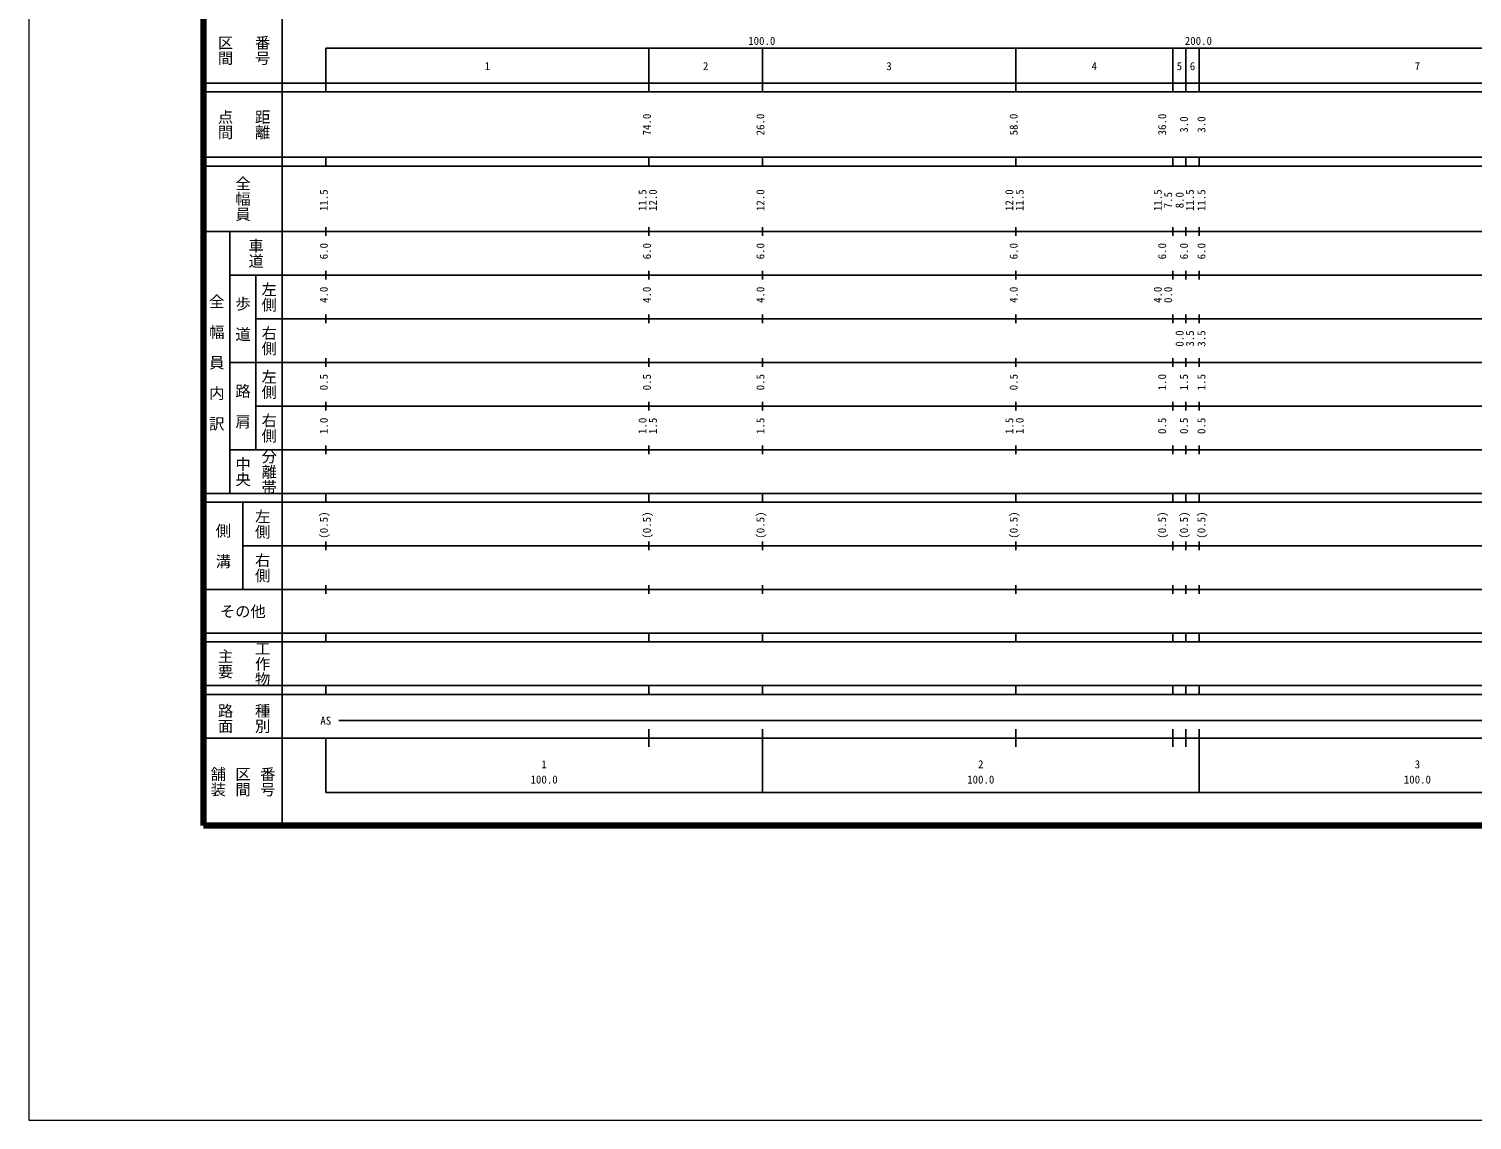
# Model space of a CAD drawing. Units: millimetres on the paper, enlarged 1000 times. Extents: x 0 to 700000, y -47500 to 447500.
# Drawn here: x 0 to 330536, y -47500 to 202409 of the extents above; entities that cross this region are included whole.
import ezdxf
from ezdxf.enums import TextEntityAlignment as Align

# ---------------------------------------------------------------- set-up
doc = ezdxf.new("R2010")
doc.units = ezdxf.units.MM
doc.header["$LTSCALE"] = 1000
for name, color, linetype, lineweight in [('M-TTL-BAND', 7, 'Continuous', 25), ('S-TTL', 7, 'Continuous', 25), ('作業レイヤ1', 7, 'Continuous', 13)]:
    doc.layers.add(name, color=color, linetype=linetype, lineweight=lineweight)
doc.styles.add('@ＭＳ ゴシック', font='')
doc.styles.add('ＭＳ ゴシック', font='')
doc.styles.get('@ＭＳ ゴシック').set_extended_font_data('@MS Gothic')
doc.styles.get('ＭＳ ゴシック').set_extended_font_data('MS Gothic')

msp = doc.modelspace()

# ---------------------------------------------------------------- linework, layer by layer
at = {"layer": 'M-TTL-BAND'}
for p, q in [((58000, 370000), (58000, 20000)), ((68000, 198000), (579000, 198000)), ((68000, 198000), (68000, 188000)), ((142000, 188000), (142000, 198000)), ((168000, 188000), (168000, 198000)), ((226000, 188000), (226000, 198000)), ((262000, 188000), (262000, 198000)), ((265000, 188000), (265000, 198000)), ((268000, 188000), (268000, 198000)), ((40000, 190000), (579000, 190000)), ((40000, 188000), (579000, 188000)), ((40000, 173000), (579000, 173000)), ((68000, 171000), (68000, 173000)), ((142000, 171000), (142000, 173000)), ((168000, 171000), (168000, 173000)), ((226000, 171000), (226000, 173000)), ((262000, 171000), (262000, 173000)), ((265000, 171000), (265000, 173000)), ((268000, 171000), (268000, 173000)), ((40000, 171000), (579000, 171000)), ((40000, 156000), (579000, 156000)), ((46000, 96000), (46000, 156000)), ((68000, 155000), (68000, 157000)), ((142000, 155000), (142000, 157000)), ((168000, 155000), (168000, 157000)), ((226000, 155000), (226000, 157000)), ((262000, 155000), (262000, 157000)), ((265000, 155000), (265000, 157000)), ((268000, 155000), (268000, 157000)), ((46000, 146000), (579000, 146000)), ((52000, 146000), (52000, 106000)), ((68000, 145000), (68000, 147000)), ((142000, 145000), (142000, 147000)), ((168000, 145000), (168000, 147000)), ((226000, 145000), (226000, 147000)), ((262000, 145000), (262000, 147000)), ((265000, 145000), (265000, 147000)), ((268000, 145000), (268000, 147000)), ((52000, 136000), (579000, 136000)), ((68000, 135000), (68000, 137000)), ((142000, 135000), (142000, 137000)), ((168000, 135000), (168000, 137000)), ((226000, 135000), (226000, 137000)), ((262000, 135000), (262000, 137000)), ((265000, 135000), (265000, 137000)), ((268000, 135000), (268000, 137000)), ((46000, 126000), (579000, 126000)), ((68000, 125000), (68000, 127000)), ((142000, 125000), (142000, 127000)), ((168000, 125000), (168000, 127000)), ((226000, 125000), (226000, 127000)), ((262000, 125000), (262000, 127000)), ((265000, 125000), (265000, 127000)), ((268000, 125000), (268000, 127000)), ((52000, 116000), (579000, 116000)), ((68000, 115000), (68000, 117000)), ((142000, 115000), (142000, 117000)), ((168000, 115000), (168000, 117000)), ((226000, 115000), (226000, 117000)), ((262000, 115000), (262000, 117000)), ((265000, 115000), (265000, 117000)), ((268000, 115000), (268000, 117000)), ((46000, 106000), (579000, 106000)), ((68000, 105000), (68000, 107000)), ((142000, 105000), (142000, 107000)), ((168000, 105000), (168000, 107000)), ((226000, 105000), (226000, 107000)), ((262000, 105000), (262000, 107000)), ((265000, 105000), (265000, 107000)), ((268000, 105000), (268000, 107000)), ((40000, 96000), (579000, 96000)), ((68000, 94000), (68000, 96000)), ((142000, 94000), (142000, 96000)), ((168000, 94000), (168000, 96000)), ((226000, 94000), (226000, 96000)), ((262000, 94000), (262000, 96000)), ((265000, 94000), (265000, 96000)), ((268000, 94000), (268000, 96000)), ((40000, 94000), (579000, 94000)), ((49000, 94000), (49000, 74000)), ((49000, 84000), (579000, 84000)), ((68000, 83000), (68000, 85000)), ((142000, 83000), (142000, 85000)), ((168000, 83000), (168000, 85000)), ((226000, 83000), (226000, 85000)), ((262000, 83000), (262000, 85000)), ((265000, 83000), (265000, 85000)), ((268000, 83000), (268000, 85000)), ((40000, 74000), (579000, 74000)), ((68000, 73000), (68000, 75000)), ((142000, 73000), (142000, 75000)), ((168000, 73000), (168000, 75000)), ((226000, 73000), (226000, 75000)), ((262000, 73000), (262000, 75000)), ((265000, 73000), (265000, 75000)), ((268000, 73000), (268000, 75000)), ((40000, 64000), (579000, 64000)), ((68000, 62000), (68000, 64000)), ((142000, 62000), (142000, 64000)), ((168000, 62000), (168000, 64000)), ((226000, 62000), (226000, 64000)), ((262000, 62000), (262000, 64000)), ((265000, 62000), (265000, 64000)), ((268000, 62000), (268000, 64000)), ((40000, 62000), (579000, 62000)), ((40000, 52000), (579000, 52000)), ((40000, 50000), (579000, 50000)), ((68000, 50000), (68000, 52000)), ((142000, 50000), (142000, 52000)), ((168000, 50000), (168000, 52000)), ((226000, 50000), (226000, 52000)), ((262000, 50000), (262000, 52000)), ((265000, 50000), (265000, 52000)), ((268000, 50000), (268000, 52000)), ((71000, 44000), (565000, 44000)), ((40000, 40000), (579000, 40000)), ((68000, 40000), (68000, 27500)), ((142000, 38000), (142000, 42000)), ((168000, 27500), (168000, 42000)), ((226000, 38000), (226000, 42000)), ((262000, 38000), (262000, 42000)), ((265000, 38000), (265000, 42000)), ((268000, 27500), (268000, 42000)), ((68000, 27500), (579000, 27500))]:
    msp.add_line(p, q, dxfattribs=at)
at = {"layer": 'S-TTL', "color": 2, "lineweight": 140}
for p, q in [((40000, 380000), (40000, 20000)), ((40000, 20000), (680000, 20000))]:
    msp.add_line(p, q, dxfattribs=at)
at = {"layer": '作業レイヤ1'}
msp.add_lwpolyline([(0, -47500), (700000, -47500), (700000, 447500), (0, 447500)], close=True, dxfattribs=at)

# ---------------------------------------------------------------- texts
at = {"layer": 'M-TTL-BAND', "style": '@ＭＳ ゴシック'}
for s, p in [('区間', (45000, 197500)), ('番号', (53500, 197500)), ('点間', (45000, 180500)), ('距離', (53500, 180500)), ('全幅員', (49000, 163500)), ('車道', (52000, 151000)), ('左側', (55000, 141000)), ('全\u3000幅\u3000員\u3000内\u3000訳', (43000, 126000)), ('歩\u3000道', (49000, 136000)), ('右側', (55000, 131000)), ('左側', (55000, 121000)), ('路\u3000肩', (49000, 116000)), ('右側', (55000, 111000)), ('分離帯', (55000, 101000)), ('中央', (49000, 101000)), ('左側', (53500, 89000)), ('側\u3000溝', (44500, 84000)), ('右側', (53500, 79000)), ('主要', (45000, 57000)), ('工作物', (53500, 57000)), ('路面', (45000, 44500)), ('種別', (53500, 44500)), ('舗装', (43333, 30000)), ('区間', (49000, 30000)), ('番号', (54667, 30000))]:
    msp.add_text(s, height=2566, rotation=270, dxfattribs=at).set_placement(p, align=Align.MIDDLE_CENTER)
at = {"layer": 'M-TTL-BAND', "style": 'ＭＳ ゴシック'}
for s, p in [('100.0', (167844, 198195)), ('200.0', (267844, 198195)), ('1', (105000, 192405)), ('2', (155000, 192405)), ('3', (197000, 192405)), ('4', (244000, 192405)), ('5', (263500, 192405)), ('6', (266500, 192405)), ('7', (318000, 192405)), ('AS', (68000, 42500)), ('1', (118000, 32523)), ('2', (218000, 32523)), ('3', (318000, 32523)), ('100.0', (118000, 29033)), ('100.0', (218000, 29033)), ('100.0', (318000, 29033))]:
    msp.add_text(s, height=1833, dxfattribs=at).set_placement(p, align=Align.BOTTOM_CENTER)
for s, p in [('74.0', (143000, 180500)), ('26.0', (169000, 180500)), ('58.0', (227000, 180500)), ('36.0', (261000, 180500)), ('3.0', (266000, 180500)), ('3.0', (270000, 180500)), ('11.5', (69000, 163174)), ('11.5', (142000, 163174)), ('12.0', (144370, 163174)), ('12.0', (169000, 163174)), ('12.0', (226000, 163174)), ('11.5', (228370, 163174)), ('11.5', (260000, 163174)), ('11.5', (267370, 163174)), ('11.5', (270000, 163174)), ('7.5', (262370, 163174)), ('8.0', (265000, 163174)), ('6.0', (69000, 151500)), ('6.0', (143000, 151500)), ('6.0', (169000, 151500)), ('6.0', (227000, 151500)), ('6.0', (261000, 151500)), ('6.0', (266000, 151500)), ('6.0', (270000, 151500)), ('4.0', (69000, 141500)), ('4.0', (143000, 141500)), ('4.0', (169000, 141500)), ('4.0', (227000, 141500)), ('4.0', (260000, 141500)), ('0.0', (262370, 141500)), ('0.0', (265000, 131500)), ('3.5', (267370, 131500)), ('3.5', (270000, 131500)), ('0.5', (69000, 121500)), ('0.5', (143000, 121500)), ('0.5', (169000, 121500)), ('0.5', (227000, 121500)), ('1.0', (261000, 121500)), ('1.5', (266000, 121500)), ('1.5', (270000, 121500)), ('1.0', (69000, 111500)), ('1.0', (142000, 111500)), ('1.5', (144370, 111500)), ('1.5', (169000, 111500)), ('1.5', (226000, 111500)), ('1.0', (228370, 111500)), ('0.5', (261000, 111500)), ('0.5', (266000, 111500)), ('0.5', (270000, 111500)), ('(0.5)', (69000, 88764)), ('(0.5)', (143000, 88764)), ('(0.5)', (169000, 88764)), ('(0.5)', (227000, 88764)), ('(0.5)', (261000, 88764)), ('(0.5)', (266000, 88764)), ('(0.5)', (270000, 88764))]:
    msp.add_text(s, height=1833, rotation=90, dxfattribs=at).set_placement(p, align=Align.BOTTOM_CENTER)
msp.add_text('その他', height=2566, dxfattribs=at).set_placement((49000, 69000), align=Align.MIDDLE_CENTER)

doc.saveas('drawing.dxf')
